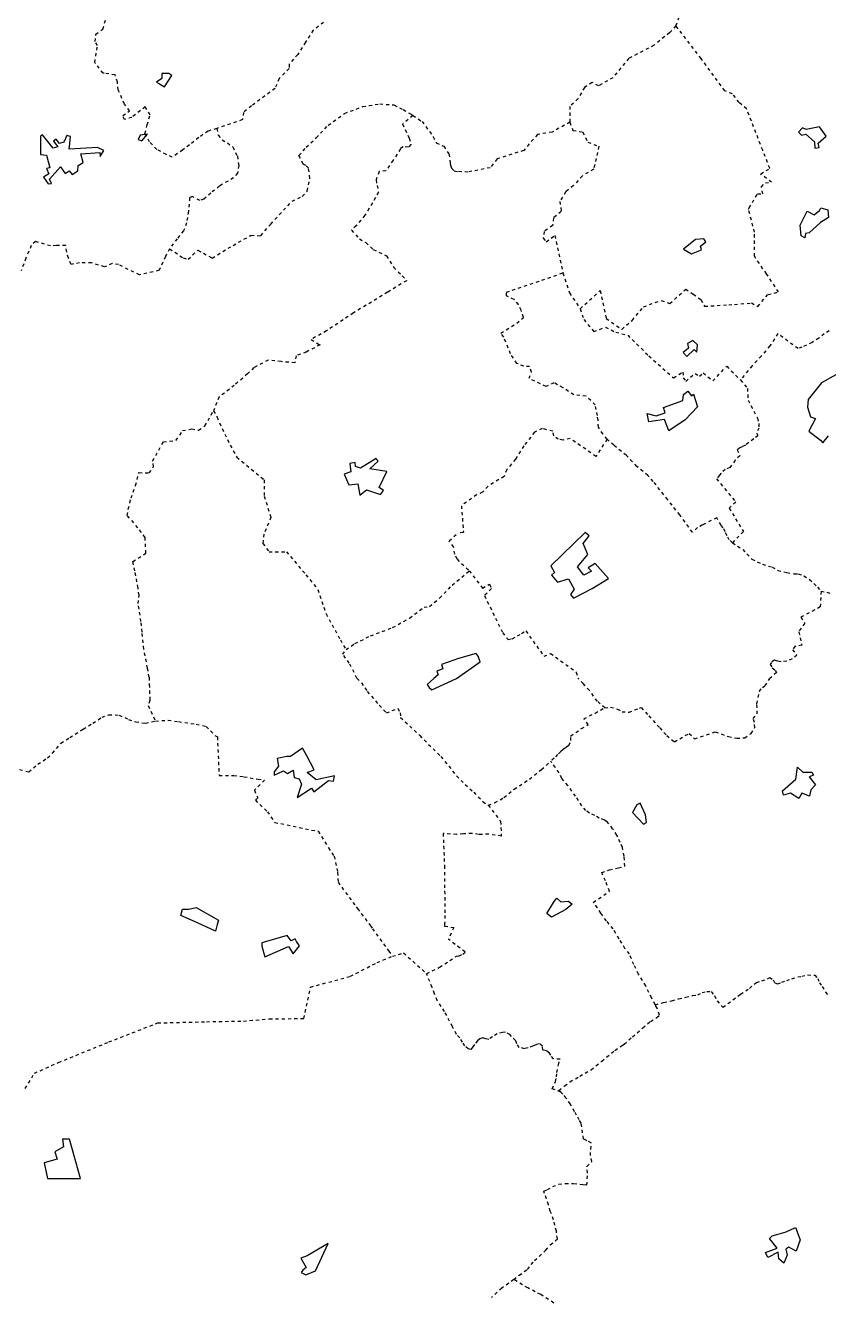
# Model space of a CAD drawing. Header units: millimetres. Extents: x 1888 to 2040, y 1705 to 1894.
# Drawn here: x 1940.41 to 1966.04, y 1824.66 to 1865.19 of the extents above; entities that cross this region are included whole.
import ezdxf

# ---------------------------------------------------------------- set-up
doc = ezdxf.new("R2010")
doc.units = ezdxf.units.MM
doc.linetypes.add('HIDDEN', pattern=[0.375, 0.25, -0.125])

# ---------------------------------------------------------------- blocks, each defined once
blk = doc.blocks.new('mall')
at = {"linetype": 'HIDDEN'}
for p, q in [((-63633, 28379), (-63394, 29005)), ((-81917, 28270), (-81775, 28732)), ((-74874, 28487), (-75203, 28239)), ((-63633, 28379), (-63833, 28158)), ((-62829, 27336), (-63633, 28379)), ((-82164, 27873), (-82140, 28108)), ((-82140, 28108), (-81917, 28270)), ((-75203, 28239), (-75453, 27859)), ((-63833, 28158), (-64330, 27759)), ((-82175, 27209), (-82085, 27748)), ((-82085, 27748), (-82164, 27873)), ((-75453, 27859), (-75699, 27466)), ((-64330, 27759), (-65131, 27342)), ((-82160, 27190), (-82175, 27209)), ((-81902, 26870), (-82160, 27190)), ((-75699, 27466), (-75971, 27153)), ((-65131, 27342), (-65640, 26724)), ((-62075, 26307), (-62829, 27336)), ((-81878, 26866), (-81902, 26870)), ((-81527, 26816), (-81878, 26866)), ((-81447, 26587), (-81527, 26816)), ((-75971, 27016), (-76293, 26696)), ((-75971, 27153), (-75971, 27016)), ((-81425, 26334), (-81447, 26587)), ((-76422, 26382), (-77172, 25823)), ((-76293, 26696), (-76422, 26382)), ((-66551, 26415), (-66756, 26052)), ((-66302, 26572), (-66551, 26415)), ((-66095, 26467), (-66302, 26572)), ((-65640, 26724), (-66095, 26467)), ((-81224, 25883), (-81425, 26334)), ((-66756, 26052), (-67016, 25809)), ((-61828, 26207), (-62075, 26307)), ((-61611, 25933), (-61828, 26207)), ((-81278, 25516), (-81061, 25664)), ((-81061, 25664), (-81224, 25883)), ((-80560, 25796), (-80992, 25460)), ((-80406, 25538), (-80560, 25796)), ((-80501, 25219), (-80406, 25538)), ((-77425, 25616), (-77464, 25386)), ((-77172, 25823), (-77425, 25616)), ((-74726, 25210), (-74204, 25585)), ((-74204, 25585), (-73624, 25803)), ((-73624, 25803), (-73079, 25889)), ((-73079, 25889), (-72628, 25856)), ((-72628, 25856), (-72338, 25707)), ((-72338, 25707), (-72065, 25552)), ((-72065, 25552), (-72018, 25520)), ((-67016, 25809), (-67015, 25305)), ((-61376, 25728), (-61611, 25933)), ((-60862, 24410), (-61376, 25728)), ((-81226, 25387), (-81278, 25516)), ((-80992, 25460), (-81226, 25387)), ((-80573, 24939), (-80501, 25219)), ((-77464, 25386), (-78283, 25103)), ((-75108, 24805), (-74726, 25210)), ((-72018, 25520), (-72352, 25250)), ((-72352, 25250), (-72142, 24792)), ((-72018, 25520), (-71732, 25328)), ((-71732, 25328), (-71373, 24843)), ((-67015, 25305), (-67582, 24988)), ((-67015, 25305), (-66917, 25045)), ((-80423, 24676), (-80573, 24939)), ((-78854, 24813), (-79151, 24585)), ((-78557, 25024), (-78854, 24813)), ((-78283, 25103), (-78557, 25024)), ((-78283, 25103), (-78238, 24892)), ((-78238, 24892), (-78108, 24740)), ((-78108, 24740), (-77939, 24645)), ((-75428, 24506), (-75108, 24805)), ((-72142, 24792), (-72085, 24595)), ((-71373, 24843), (-71278, 24648)), ((-68051, 24916), (-68483, 24406)), ((-67582, 24988), (-68051, 24916)), ((-66917, 25045), (-66607, 24994)), ((-66607, 24994), (-66443, 24669)), ((-80193, 24438), (-80423, 24676)), ((-79888, 24270), (-80193, 24438)), ((-79370, 24418), (-79702, 24190)), ((-79151, 24585), (-79370, 24418)), ((-77939, 24645), (-77767, 24518)), ((-77767, 24518), (-77623, 24220)), ((-75658, 24244), (-75428, 24506)), ((-72424, 24460), (-72655, 24089)), ((-72332, 24520), (-72424, 24460)), ((-72166, 24510), (-72332, 24520)), ((-72085, 24595), (-72166, 24510)), ((-71278, 24648), (-71035, 24539)), ((-71035, 24539), (-70874, 24295)), ((-68483, 24406), (-69340, 24133)), ((-66443, 24669), (-66090, 24536)), ((-66090, 24536), (-66256, 23810)), ((-60638, 23834), (-60862, 24410)), ((-79702, 24190), (-79888, 24270)), ((-77623, 24220), (-77581, 23928)), ((-77581, 23928), (-77620, 23676)), ((-75527, 23972), (-75658, 24244)), ((-75436, 23924), (-75527, 23972)), ((-75353, 23843), (-75436, 23924)), ((-72655, 24089), (-72887, 23753)), ((-70874, 24295), (-70831, 23987)), ((-70831, 23987), (-70820, 23932)), ((-70820, 23932), (-70787, 23838)), ((-69340, 24133), (-69556, 23854)), ((-77749, 23531), (-78194, 23269)), ((-77620, 23676), (-77749, 23531)), ((-75393, 23111), (-75307, 23519)), ((-75307, 23519), (-75353, 23843)), ((-73103, 23734), (-73197, 23463)), ((-72887, 23753), (-73103, 23734)), ((-70787, 23838), (-70704, 23752)), ((-70704, 23752), (-70581, 23732)), ((-70266, 23716), (-70581, 23732)), ((-69556, 23854), (-70266, 23716)), ((-66615, 23592), (-66899, 23282)), ((-66256, 23810), (-66615, 23592)), ((-60927, 23655), (-60645, 23829)), ((-60580, 23388), (-60927, 23655)), ((-60645, 23829), (-60638, 23834)), ((-78194, 23269), (-78467, 23047)), ((-75551, 22939), (-75393, 23111)), ((-73197, 23463), (-73165, 23286)), ((-73165, 23286), (-73123, 23074)), ((-66899, 23282), (-67146, 23090)), ((-60902, 23244), (-60779, 23371)), ((-60861, 23023), (-60902, 23244)), ((-60779, 23371), (-60580, 23388)), ((-79146, 22894), (-79181, 22465)), ((-79065, 22937), (-79146, 22894)), ((-78823, 22807), (-79065, 22937)), ((-78692, 22854), (-78823, 22807)), ((-78467, 23047), (-78692, 22854)), ((-76560, 22056), (-75879, 22787)), ((-75879, 22787), (-75551, 22939)), ((-73314, 22730), (-73552, 22337)), ((-73123, 23074), (-73314, 22730)), ((-67146, 23090), (-67333, 22781)), ((-67333, 22781), (-67293, 22456)), ((-61295, 22571), (-61028, 23017)), ((-61028, 23017), (-60861, 23023)), ((-79181, 22465), (-79246, 22098)), ((-73552, 22337), (-73830, 22003)), ((-67293, 22456), (-67533, 22253)), ((-61316, 22535), (-61295, 22571)), ((-61124, 21798), (-61316, 22535)), ((-79246, 22098), (-79338, 21844)), ((-76875, 21686), (-76560, 22056)), ((-73830, 22003), (-73983, 21860)), ((-67568, 22016), (-67832, 21822)), ((-67533, 22253), (-67568, 22016)), ((-84059, 21499), (-84199, 21373)), ((-83583, 21361), (-84059, 21499)), ((-79547, 21588), (-79788, 21271)), ((-79338, 21844), (-79547, 21588)), ((-77761, 21377), (-77187, 21701)), ((-77187, 21701), (-76875, 21686)), ((-73983, 21860), (-73730, 21589)), ((-73730, 21589), (-73527, 21464)), ((-67832, 21822), (-67872, 21610)), ((-67872, 21610), (-67770, 21491)), ((-67770, 21491), (-67491, 21693)), ((-67491, 21693), (-67240, 20498)), ((-61129, 21031), (-61124, 21798)), ((-84199, 21373), (-84373, 20973)), ((-83395, 21374), (-83583, 21361)), ((-83101, 21373), (-83395, 21374)), ((-83069, 21165), (-83101, 21373)), ((-83008, 20971), (-83069, 21165)), ((-79788, 21271), (-79921, 21021)), ((-79788, 21271), (-79787, 21270)), ((-79787, 21270), (-79349, 20977)), ((-79197, 20934), (-78880, 21225)), ((-78880, 21225), (-78427, 20973)), ((-78427, 20973), (-77761, 21377)), ((-73527, 21464), (-73289, 21246)), ((-73289, 21246), (-72861, 21042)), ((-84373, 20973), (-84519, 20570)), ((-82926, 20768), (-83008, 20971)), ((-82655, 20824), (-82926, 20768)), ((-82278, 20817), (-82655, 20824)), ((-81865, 20691), (-82278, 20817)), ((-81622, 20804), (-81865, 20691)), ((-81415, 20764), (-81622, 20804)), ((-80745, 20436), (-81415, 20764)), ((-79921, 21021), (-80120, 20582)), ((-79349, 20977), (-79197, 20934)), ((-72861, 21042), (-72636, 20676)), ((-72636, 20676), (-72362, 20404)), ((-60743, 20469), (-61129, 21031)), ((-80120, 20582), (-80745, 20436)), ((-72362, 20404), (-72227, 20252)), ((-69041, 19883), (-67240, 20498)), ((-67240, 20498), (-67032, 19864)), ((-60357, 19892), (-60743, 20469)), ((-72835, 19881), (-73919, 19223)), ((-72227, 20252), (-72835, 19881)), ((-69034, 19765), (-69041, 19883)), ((-67032, 19864), (-66683, 19357)), ((-66683, 19357), (-66053, 19934)), ((-66053, 19934), (-65854, 19046)), ((-63822, 19519), (-63319, 19984)), ((-63319, 19984), (-63083, 19821)), ((-60694, 19812), (-60357, 19892)), ((-68797, 19653), (-69034, 19765)), ((-68649, 19493), (-68797, 19653)), ((-68571, 19307), (-68649, 19493)), ((-64669, 19422), (-64101, 19617)), ((-64101, 19617), (-63822, 19519)), ((-63083, 19821), (-62834, 19648)), ((-62834, 19648), (-62716, 19436)), ((-62716, 19436), (-61945, 19484)), ((-61945, 19484), (-61762, 19495)), ((-61762, 19495), (-61224, 19541)), ((-61224, 19541), (-61021, 19431)), ((-61021, 19431), (-60694, 19812)), ((-73919, 19223), (-74778, 18653)), ((-68707, 18895), (-68504, 19068)), ((-68494, 19077), (-68571, 19307)), ((-68504, 19068), (-68494, 19077)), ((-66683, 19357), (-66567, 19015)), ((-65033, 18985), (-64669, 19422)), ((-74778, 18653), (-75269, 18379)), ((-69217, 18580), (-68707, 18895)), ((-66567, 19015), (-66255, 18626)), ((-66255, 18626), (-65878, 18773)), ((-65878, 18773), (-65554, 18607)), ((-65854, 19046), (-65361, 18699)), ((-65361, 18699), (-65033, 18985)), ((-58746, 18654), (-58897, 18561)), ((-75269, 18379), (-74986, 18205)), ((-69125, 18450), (-69217, 18580)), ((-68906, 17920), (-69125, 18450)), ((-65554, 18607), (-65171, 18514)), ((-65171, 18514), (-64495, 17853)), ((-60377, 18565), (-60633, 18171)), ((-59737, 18084), (-60377, 18565)), ((-59288, 18276), (-59470, 18194)), ((-59071, 18420), (-59288, 18276)), ((-58897, 18561), (-59071, 18420)), ((-75749, 17859), (-75786, 17635)), ((-75424, 17977), (-75749, 17859)), ((-74986, 18205), (-75424, 17977)), ((-68711, 17614), (-68906, 17920)), ((-64495, 17853), (-63704, 17150)), ((-60910, 17850), (-61194, 17539)), ((-60633, 18171), (-60910, 17850)), ((-59612, 18137), (-59737, 18084)), ((-59470, 18194), (-59612, 18137)), ((-77093, 17483), (-77301, 17279)), ((-76641, 17716), (-77093, 17483)), ((-76230, 17670), (-76641, 17716)), ((-75786, 17635), (-76230, 17670)), ((-68482, 17523), (-68711, 17614)), ((-68301, 17516), (-68482, 17523)), ((-68242, 17339), (-68301, 17516)), ((-62455, 17054), (-62011, 17524)), ((-62011, 17524), (-61575, 17085)), ((-61194, 17539), (-61575, 17085)), ((-77301, 17279), (-77723, 16914)), ((-68314, 17138), (-68242, 17339)), ((-67775, 16875), (-68314, 17138)), ((-63704, 17150), (-63411, 17337)), ((-63411, 17337), (-63398, 17158)), ((-63398, 17158), (-63317, 17042)), ((-63317, 17042), (-63021, 17296)), ((-63021, 17296), (-62875, 17204)), ((-62875, 17204), (-62762, 17312)), ((-62762, 17312), (-62455, 17054)), ((-61575, 17085), (-61352, 16819)), ((-78031, 16667), (-78207, 16549)), ((-77723, 16914), (-78031, 16667)), ((-67525, 16994), (-67775, 16875)), ((-67234, 16839), (-67525, 16994)), ((-66890, 16611), (-67234, 16839)), ((-61352, 16819), (-61331, 16445)), ((-78207, 16549), (-78385, 16103)), ((-66497, 16566), (-66890, 16611)), ((-66203, 16291), (-66497, 16566)), ((-66135, 15948), (-66203, 16291)), ((-61331, 16445), (-61033, 15871)), ((-78658, 15619), (-78385, 16103)), ((-78385, 16103), (-78273, 15901)), ((-78273, 15901), (-78025, 15362)), ((-66117, 15802), (-66135, 15948)), ((-61033, 15871), (-60982, 15696)), ((-79572, 15162), (-79372, 15470)), ((-79372, 15470), (-79078, 15523)), ((-79078, 15523), (-78859, 15480)), ((-78859, 15480), (-78658, 15619)), ((-68142, 15422), (-68485, 14983)), ((-67894, 15537), (-68142, 15422)), ((-67562, 15450), (-67894, 15537)), ((-67528, 15301), (-67562, 15450)), ((-66105, 15579), (-66117, 15802)), ((-65967, 15363), (-66105, 15579)), ((-60985, 15551), (-61057, 15402)), ((-60982, 15696), (-60985, 15551)), ((-80328, 14501), (-79984, 15111)), ((-79984, 15111), (-79572, 15162)), ((-78025, 15362), (-77848, 15006)), ((-77848, 15006), (-77641, 14620)), ((-67384, 15198), (-67528, 15301)), ((-67234, 15167), (-67384, 15198)), ((-67008, 15218), (-67234, 15167)), ((-66182, 14647), (-67008, 15218)), ((-65829, 15193), (-66182, 14647)), ((-65829, 15193), (-65967, 15363)), ((-65612, 15005), (-65829, 15193)), ((-65217, 14683), (-65612, 15005)), ((-61416, 15011), (-61522, 14954)), ((-61150, 15208), (-61416, 15011)), ((-61016, 15307), (-61150, 15208)), ((-61057, 15402), (-61016, 15307)), ((-77641, 14620), (-76769, 13899)), ((-68485, 14983), (-68755, 14561)), ((-64878, 14332), (-65217, 14683)), ((-61595, 14671), (-61738, 14527)), ((-61617, 14905), (-61677, 14861)), ((-61677, 14861), (-61595, 14671)), ((-61522, 14954), (-61617, 14905)), ((-80435, 14121), (-80294, 14327)), ((-80294, 14327), (-80328, 14501)), ((-69031, 14228), (-69107, 14011)), ((-68755, 14561), (-69031, 14228)), ((-64527, 14039), (-64878, 14332)), ((-62060, 14235), (-62183, 14115)), ((-61917, 14292), (-62060, 14235)), ((-61738, 14527), (-61917, 14292)), ((-80870, 13717), (-80763, 14132)), ((-80763, 14132), (-80435, 14121)), ((-76769, 13899), (-76767, 13384)), ((-69107, 14011), (-69626, 13702)), ((-64354, 13848), (-64527, 14039)), ((-63895, 13268), (-64354, 13848)), ((-62245, 14046), (-62333, 13936)), ((-62333, 13936), (-61724, 13194)), ((-62183, 14115), (-62245, 14046)), ((-81014, 13323), (-80870, 13717)), ((-76767, 13384), (-76554, 12704)), ((-69991, 13428), (-70476, 13073)), ((-69801, 13510), (-69991, 13428)), ((-69626, 13702), (-69801, 13510)), ((-81104, 12968), (-81014, 13323)), ((-70476, 13073), (-70412, 12225)), ((-63508, 12781), (-63895, 13268)), ((-61724, 13194), (-61933, 13001)), ((-61933, 13001), (-61481, 12253)), ((-81134, 12763), (-81104, 12968)), ((-80799, 12375), (-81134, 12763)), ((-76554, 12704), (-76777, 12172)), ((-63106, 12231), (-63508, 12781)), ((-62326, 12686), (-62782, 12469)), ((-62190, 12455), (-62326, 12686)), ((-80566, 12064), (-80799, 12375)), ((-76777, 12172), (-76808, 11876)), ((-70861, 11956), (-70614, 12192)), ((-70412, 12225), (-70614, 12192)), ((-62939, 12377), (-63106, 12231)), ((-62782, 12469), (-62939, 12377)), ((-62125, 12371), (-62190, 12455)), ((-62064, 12246), (-62125, 12371)), ((-62002, 12119), (-62064, 12246)), ((-61481, 12253), (-61829, 11898)), ((-80539, 11564), (-80566, 12064)), ((-76808, 11876), (-76613, 11607)), ((-70726, 11762), (-70861, 11956)), ((-70684, 11534), (-70726, 11762)), ((-61929, 11992), (-62002, 12119)), ((-61829, 11898), (-61929, 11992)), ((-61829, 11898), (-61501, 11681)), ((-80954, 11298), (-80539, 11564)), ((-76613, 11607), (-76058, 11611)), ((-76058, 11611), (-75435, 10876)), ((-70616, 11371), (-70684, 11534)), ((-70616, 11371), (-70224, 11002)), ((-61501, 11681), (-61369, 11541)), ((-61369, 11541), (-61207, 11375)), ((-61207, 11375), (-61037, 11288)), ((-80890, 11001), (-80954, 11298)), ((-80793, 10450), (-80890, 11001)), ((-70769, 10540), (-70224, 11002)), ((-70224, 11002), (-69803, 10450)), ((-61037, 11288), (-60867, 11209)), ((-60867, 11209), (-60558, 11120)), ((-60558, 11120), (-60380, 11015)), ((-60380, 11015), (-60094, 10942)), ((-75435, 10876), (-75053, 10405)), ((-71170, 10131), (-70769, 10540)), ((-69803, 10450), (-69580, 10572)), ((-69580, 10572), (-69516, 10432)), ((-60094, 10942), (-59854, 10908)), ((-59854, 10908), (-59730, 10904)), ((-59730, 10904), (-59554, 10837)), ((-59554, 10837), (-59372, 10725)), ((-59372, 10725), (-59227, 10597)), ((-59227, 10597), (-59117, 10480)), ((-80759, 10219), (-80793, 10450)), ((-80785, 9955), (-80759, 10219)), ((-75053, 10405), (-74791, 9628)), ((-69516, 10432), (-69738, 10210)), ((-69738, 10210), (-69159, 9023)), ((-59117, 10480), (-58998, 10350)), ((-58998, 10350), (-59027, 9848)), ((-58998, 10350), (-58820, 10318)), ((-58820, 10318), (-58654, 10266)), ((-80700, 9386), (-80785, 9955)), ((-72127, 9492), (-71669, 9841)), ((-71669, 9841), (-71497, 9868)), ((-71497, 9868), (-71170, 10131)), ((-59027, 9848), (-59649, 9521)), ((-80663, 9047), (-80700, 9386)), ((-74791, 9628), (-74602, 9281)), ((-72669, 9191), (-72127, 9492)), ((-59523, 9331), (-59713, 9059)), ((-59649, 9521), (-59523, 9331)), ((-80604, 8504), (-80663, 9047)), ((-74602, 9281), (-74336, 8796)), ((-73874, 8684), (-73374, 8928)), ((-73374, 8928), (-72669, 9191)), ((-69159, 9023), (-68987, 8812)), ((-68851, 8836), (-68688, 8924)), ((-68688, 8924), (-68554, 9003)), ((-68554, 9003), (-68420, 9083)), ((-68420, 9083), (-67839, 8274)), ((-59713, 9059), (-59613, 8629)), ((-74336, 8796), (-74156, 8489)), ((-74156, 8489), (-73874, 8684)), ((-68987, 8812), (-68851, 8836)), ((-59833, 8590), (-59914, 8486)), ((-59613, 8629), (-59833, 8590)), ((-80491, 7898), (-80604, 8504)), ((-74261, 8340), (-74156, 8489)), ((-74052, 8058), (-74261, 8340)), ((-67839, 8274), (-67634, 8366)), ((-67634, 8366), (-66812, 7774)), ((-60487, 8156), (-60587, 8082)), ((-60391, 8122), (-60487, 8156)), ((-60279, 8103), (-60391, 8122)), ((-60096, 8124), (-60279, 8103)), ((-59920, 8189), (-60096, 8124)), ((-59775, 8309), (-59920, 8189)), ((-59914, 8486), (-59775, 8309)), ((-80438, 7608), (-80491, 7898)), ((-73808, 7577), (-74052, 8058)), ((-66812, 7774), (-66753, 7564)), ((-60425, 7758), (-60639, 7567)), ((-60587, 8082), (-60630, 8017)), ((-60630, 8017), (-60558, 7911)), ((-60558, 7911), (-60466, 7834)), ((-60466, 7834), (-60425, 7758)), ((-80438, 7608), (-80432, 7379)), ((-80432, 7379), (-80416, 6865)), ((-73808, 7577), (-73665, 7431)), ((-73665, 7431), (-73479, 7153)), ((-66587, 7403), (-66753, 7564)), ((-66392, 7185), (-66587, 7403)), ((-60873, 7279), (-60784, 7339)), ((-60784, 7339), (-60639, 7567)), ((-73479, 7153), (-73098, 6713)), ((-66141, 6842), (-66392, 7185)), ((-61049, 6760), (-61010, 6959)), ((-61010, 6959), (-60970, 7159)), ((-60970, 7159), (-60873, 7279)), ((-80416, 6865), (-80466, 6703)), ((-80466, 6703), (-80237, 6210)), ((-73098, 6713), (-72866, 6470)), ((-72866, 6470), (-72505, 6616)), ((-72505, 6616), (-72429, 6471)), ((-66213, 6466), (-65905, 6630)), ((-65905, 6630), (-66141, 6842)), ((-65905, 6630), (-65720, 6655)), ((-65720, 6655), (-65499, 6589)), ((-65499, 6589), (-65350, 6509)), ((-65350, 6509), (-65127, 6492)), ((-65127, 6492), (-64790, 6624)), ((-64790, 6624), (-64742, 6637)), ((-64742, 6637), (-64494, 6375)), ((-61037, 6634), (-61049, 6760)), ((-61037, 6436), (-61037, 6634)), ((-82547, 5952), (-82236, 6144)), ((-82236, 6144), (-81941, 6336)), ((-81941, 6336), (-81724, 6411)), ((-81724, 6411), (-81399, 6401)), ((-81399, 6401), (-81095, 6263)), ((-81095, 6263), (-80865, 6184)), ((-80865, 6184), (-80561, 6139)), ((-80561, 6139), (-80237, 6210)), ((-80237, 6210), (-79830, 6240)), ((-79830, 6240), (-79501, 6193)), ((-79501, 6193), (-78936, 6109)), ((-78936, 6109), (-78617, 6039)), ((-72429, 6471), (-72416, 6328)), ((-72416, 6328), (-71807, 5749)), ((-66648, 5970), (-66428, 6098)), ((-66569, 6282), (-66213, 6466)), ((-66428, 6098), (-66569, 6282)), ((-64494, 6375), (-64148, 5991)), ((-61170, 6291), (-61037, 6436)), ((-61128, 6168), (-61170, 6291)), ((-61112, 6000), (-61128, 6168)), ((-83257, 5504), (-82970, 5682)), ((-82970, 5682), (-82547, 5952)), ((-78617, 6039), (-78344, 5754)), ((-78344, 5754), (-78262, 5704)), ((-78262, 5704), (-78206, 4477)), ((-71807, 5749), (-71134, 5080)), ((-66991, 5733), (-66648, 5970)), ((-66987, 5589), (-66991, 5733)), ((-64148, 5991), (-63925, 5748)), ((-63925, 5748), (-63680, 5549)), ((-63680, 5549), (-63212, 5816)), ((-63212, 5816), (-63034, 5647)), ((-63034, 5647), (-62379, 5865)), ((-62379, 5865), (-61956, 5715)), ((-61956, 5715), (-61693, 5666)), ((-61437, 5672), (-61236, 5817)), ((-61236, 5817), (-61112, 6000)), ((-83526, 5182), (-83257, 5504)), ((-67231, 5305), (-67307, 5235)), ((-67152, 5361), (-67231, 5305)), ((-67055, 5424), (-67152, 5361)), ((-67055, 5424), (-67044, 5431)), ((-67044, 5431), (-66987, 5589)), ((-61693, 5666), (-61437, 5672)), ((-83989, 4836), (-83681, 5038)), ((-83681, 5038), (-83526, 5182)), ((-71134, 5080), (-70628, 4460)), ((-67924, 4666), (-67622, 4931)), ((-67516, 5030), (-67622, 4931)), ((-67611, 4908), (-67622, 4931)), ((-67471, 4732), (-67611, 4908)), ((-67410, 5146), (-67516, 5030)), ((-67307, 5235), (-67410, 5146)), ((-84959, 4759), (-84279, 4593)), ((-84279, 4593), (-83989, 4836)), ((-78206, 4477), (-77740, 4476)), ((-77740, 4476), (-77413, 4433)), ((-70628, 4460), (-70357, 4186)), ((-68303, 4359), (-67924, 4666)), ((-67362, 4559), (-67471, 4732)), ((-67270, 4382), (-67362, 4559)), ((-77413, 4433), (-76963, 4357)), ((-76754, 4328), (-77082, 4004)), ((-76963, 4357), (-76754, 4328)), ((-70357, 4186), (-70082, 3939)), ((-68794, 4035), (-68303, 4359)), ((-67085, 4154), (-67270, 4382)), ((-66831, 3814), (-67085, 4154)), ((-77082, 4004), (-76974, 3758)), ((-76974, 3758), (-77048, 3687)), ((-77048, 3687), (-76665, 3320)), ((-70082, 3939), (-69784, 3639)), ((-69416, 3607), (-69117, 3768)), ((-69117, 3768), (-68794, 4035)), ((-66636, 3504), (-66831, 3814)), ((-76665, 3320), (-76430, 2979)), ((-69784, 3639), (-69628, 3525)), ((-69628, 3525), (-69618, 3529)), ((-69618, 3529), (-69416, 3607)), ((-69618, 3529), (-69225, 3011)), ((-66502, 3363), (-66636, 3504)), ((-66391, 3278), (-66502, 3363)), ((-66221, 3202), (-66391, 3278)), ((-76430, 2979), (-75050, 2694)), ((-69225, 3011), (-69202, 2541)), ((-66080, 3116), (-66221, 3202)), ((-65907, 3054), (-66080, 3116)), ((-65826, 2997), (-65907, 3054)), ((-65651, 2778), (-65826, 2997)), ((-75050, 2694), (-74717, 2171)), ((-70629, 2591), (-71056, 2627)), ((-71056, 2627), (-71019, 1593)), ((-70411, 2614), (-70629, 2591)), ((-70137, 2630), (-70411, 2614)), ((-69928, 2591), (-70137, 2630)), ((-69605, 2603), (-69928, 2591)), ((-69202, 2541), (-69605, 2603)), ((-65513, 2575), (-65651, 2778)), ((-65410, 2337), (-65513, 2575)), ((-74717, 2171), (-74540, 1899)), ((-65341, 2181), (-65410, 2337)), ((-65287, 1904), (-65341, 2181)), ((-74540, 1899), (-74426, 1389)), ((-65261, 1578), (-65287, 1904)), ((-74426, 1389), (-74411, 1070)), ((-71019, 1593), (-71002, 10)), ((-65998, 1377), (-65753, 1469)), ((-65882, 1113), (-65998, 1377)), ((-65753, 1469), (-65465, 1526)), ((-65465, 1526), (-65261, 1578)), ((-74411, 1070), (-73831, 282)), ((-65747, 782), (-65882, 1113)), ((-66267, 429), (-65747, 782)), ((-66141, 264), (-66267, 429)), ((-73831, 282), (-73792, 230)), ((-73792, 230), (-73380, -316)), ((-71002, 10), (-71010, -247)), ((-66026, 83), (-66141, 264)), ((-65850, -162), (-66026, 83)), ((-73380, -316), (-73313, -410)), ((-71010, -247), (-71012, -327)), ((-71012, -327), (-70716, -372)), ((-70716, -372), (-70890, -748)), ((-65636, -415), (-65850, -162)), ((-73313, -410), (-72796, -1123)), ((-70356, -1152), (-70890, -748)), ((-65443, -729), (-65636, -415)), ((-65258, -1040), (-65443, -729)), ((-72796, -1123), (-72675, -1290)), ((-72675, -1290), (-72325, -1182)), ((-72325, -1182), (-71585, -1847)), ((-70429, -1224), (-70356, -1152)), ((-65118, -1213), (-65258, -1040)), ((-64973, -1556), (-65118, -1213)), ((-74019, -1929), (-73166, -1489)), ((-73166, -1489), (-72675, -1290)), ((-71175, -1640), (-70630, -1285)), ((-70630, -1285), (-70549, -1281)), ((-70549, -1281), (-70429, -1224)), ((-64821, -1860), (-64973, -1556)), ((-75289, -2272), (-74019, -1929)), ((-71585, -1847), (-71175, -1640)), ((-71412, -2284), (-71585, -1847)), ((-64596, -2236), (-64821, -1860)), ((-60889, -2076), (-60714, -2009)), ((-60714, -2009), (-60638, -1963)), ((-60638, -1963), (-60533, -2041)), ((-60098, -2063), (-59935, -2010)), ((-59935, -2010), (-59744, -1943)), ((-59744, -1943), (-59615, -1929)), ((-59615, -1929), (-59432, -1881)), ((-59432, -1881), (-59203, -1896)), ((-59203, -1896), (-59108, -1995)), ((-59108, -1995), (-59054, -2134)), ((-75499, -3274), (-75289, -2272)), ((-71332, -2487), (-71412, -2284)), ((-64404, -2624), (-64596, -2236)), ((-62792, -2448), (-62648, -2416)), ((-62648, -2416), (-62510, -2417)), ((-62510, -2417), (-62405, -2545)), ((-61574, -2502), (-61283, -2313)), ((-61283, -2313), (-61066, -2124)), ((-61066, -2124), (-60889, -2076)), ((-60533, -2041), (-60481, -2140)), ((-60481, -2140), (-60390, -2167)), ((-60390, -2167), (-60255, -2117)), ((-60255, -2117), (-60098, -2063)), ((-59054, -2134), (-58968, -2250)), ((-58968, -2250), (-58857, -2430)), ((-58857, -2430), (-58750, -2567)), ((-71246, -2703), (-71332, -2487)), ((-71012, -3053), (-71246, -2703)), ((-64292, -2835), (-64404, -2624)), ((-64292, -2835), (-64025, -2761)), ((-64232, -2948), (-64292, -2835)), ((-64025, -2761), (-63762, -2709)), ((-63762, -2709), (-63545, -2648)), ((-63545, -2648), (-63314, -2590)), ((-63314, -2590), (-63097, -2540)), ((-63097, -2540), (-62933, -2521)), ((-62933, -2521), (-62792, -2448)), ((-62405, -2545), (-62312, -2706)), ((-62312, -2706), (-62134, -2917)), ((-62134, -2917), (-61574, -2502)), ((-70760, -3536), (-71012, -3053)), ((-64446, -3372), (-64243, -3242)), ((-64243, -3242), (-64161, -3168)), ((-64161, -3168), (-64232, -2948)), ((-81722, -4022), (-80168, -3416)), ((-80168, -3416), (-78610, -3377)), ((-78610, -3377), (-78411, -3372)), ((-78411, -3372), (-77431, -3357)), ((-77431, -3357), (-76612, -3286)), ((-76612, -3286), (-76606, -3286)), ((-76606, -3286), (-75499, -3274)), ((-70631, -3780), (-70760, -3536)), ((-65021, -3857), (-64690, -3576)), ((-64690, -3576), (-64446, -3372)), ((-83329, -4675), (-81722, -4022)), ((-70528, -3894), (-70631, -3780)), ((-70441, -4027), (-70528, -3894)), ((-70368, -4143), (-70441, -4027)), ((-69966, -3989), (-70061, -4103)), ((-69884, -3920), (-69966, -3989)), ((-69791, -3893), (-69884, -3920)), ((-69707, -3925), (-69791, -3893)), ((-69600, -3942), (-69707, -3925)), ((-69488, -3855), (-69600, -3942)), ((-69338, -3761), (-69488, -3855)), ((-69161, -3717), (-69338, -3761)), ((-69065, -3715), (-69161, -3717)), ((-68926, -3783), (-69065, -3715)), ((-68874, -3844), (-68926, -3783)), ((-68750, -3973), (-68874, -3844)), ((-68702, -4080), (-68750, -3973)), ((-65282, -4093), (-65021, -3857)), ((-70257, -4238), (-70368, -4143)), ((-70171, -4259), (-70257, -4238)), ((-70114, -4177), (-70171, -4259)), ((-70061, -4103), (-70114, -4177)), ((-68632, -4194), (-68702, -4080)), ((-68460, -4237), (-68632, -4194)), ((-68351, -4214), (-68460, -4237)), ((-68199, -4153), (-68351, -4214)), ((-68091, -4109), (-68199, -4153)), ((-67988, -4077), (-68091, -4109)), ((-67888, -4156), (-67988, -4077)), ((-67882, -4280), (-67888, -4156)), ((-67760, -4308), (-67882, -4280)), ((-67669, -4377), (-67760, -4308)), ((-67625, -4447), (-67669, -4377)), ((-67541, -4561), (-67625, -4447)), ((-65997, -4631), (-65578, -4290)), ((-65578, -4290), (-65335, -4128)), ((-65335, -4128), (-65282, -4093)), ((-84100, -5020), (-83329, -4675)), ((-67329, -4570), (-67541, -4561)), ((-67429, -4995), (-67382, -4751)), ((-67382, -4751), (-67329, -4570)), ((-66339, -4907), (-65997, -4631)), ((-84390, -5508), (-84100, -5020)), ((-67469, -5280), (-67440, -5139)), ((-67440, -5139), (-67429, -4995)), ((-67013, -5295), (-66701, -5113)), ((-66701, -5113), (-66339, -4907)), ((-67577, -5516), (-67469, -5280)), ((-67481, -5551), (-67577, -5516)), ((-67307, -5623), (-67481, -5551)), ((-67367, -5569), (-67186, -5424)), ((-67307, -5623), (-67367, -5569)), ((-67241, -5682), (-67307, -5623)), ((-67186, -5424), (-67013, -5295)), ((-67132, -5809), (-67241, -5682)), ((-67002, -5999), (-67132, -5809)), ((-66863, -6246), (-67002, -5999)), ((-66800, -6358), (-66863, -6246)), ((-66715, -6508), (-66800, -6358)), ((-66656, -6609), (-66715, -6508)), ((-66577, -7119), (-66656, -6609)), ((-66485, -7168), (-66577, -7119)), ((-66478, -7172), (-66485, -7168)), ((-66334, -7242), (-66478, -7172)), ((-66358, -7646), (-66334, -7242)), ((-66310, -7834), (-66358, -7646)), ((-66470, -7994), (-66310, -7834)), ((-66449, -8204), (-66470, -7994)), ((-66475, -8588), (-66449, -8204)), ((-67844, -8784), (-67732, -8727)), ((-67823, -8853), (-67844, -8784)), ((-67764, -9020), (-67823, -8853)), ((-67732, -8727), (-67563, -8636)), ((-67563, -8636), (-67370, -8559)), ((-67370, -8559), (-67161, -8538)), ((-67161, -8538), (-66896, -8532)), ((-66896, -8532), (-66606, -8564)), ((-66606, -8564), (-66475, -8588)), ((-67695, -9216), (-67764, -9020)), ((-67639, -9414), (-67695, -9216)), ((-67537, -9692), (-67639, -9414)), ((-67445, -10055), (-67537, -9692)), ((-67414, -10304), (-67445, -10055)), ((-67782, -10659), (-67639, -10487)), ((-67639, -10487), (-67414, -10304)), ((-68146, -10991), (-67831, -10716)), ((-67831, -10716), (-67782, -10659)), ((-68633, -11458), (-68369, -11275)), ((-68369, -11275), (-68146, -10991)), ((-68805, -11599), (-69185, -11873)), ((-68805, -11599), (-68633, -11458)), ((-68356, -11866), (-68805, -11599)), ((-69185, -11873), (-69520, -12165)), ((-67944, -12077), (-68356, -11866)), ((-67532, -12346), (-67944, -12077))]:
    blk.add_line(p, q, dxfattribs=at)
at = {"linetype": 'Continuous'}
for p, q in [((-79811, 26854), (-80037, 26860)), ((-80037, 26860), (-80037, 26702)), ((-79943, 26431), (-79714, 26790)), ((-79714, 26790), (-79811, 26854)), ((-80037, 26702), (-80204, 26582)), ((-80204, 26582), (-80111, 26532)), ((-80111, 26532), (-79943, 26431)), ((-59046, 25162), (-59473, 25071)), ((-58834, 24855), (-59046, 25162)), ((-83901, 24857), (-83904, 24727)), ((-83904, 24727), (-83901, 24276)), ((-83841, 24903), (-83901, 24857)), ((-83502, 24480), (-83841, 24903)), ((-83406, 24762), (-83485, 24696)), ((-83297, 24628), (-83406, 24762)), ((-83067, 24877), (-83161, 24663)), ((-82945, 24854), (-83067, 24877)), ((-82971, 24628), (-82945, 24854)), ((-80724, 24893), (-80788, 24752)), ((-80788, 24752), (-80667, 24709)), ((-80487, 24919), (-80724, 24893)), ((-80667, 24709), (-80487, 24919)), ((-59598, 25127), (-59725, 24990)), ((-59725, 24990), (-59627, 24895)), ((-59627, 24895), (-59489, 24918)), ((-59473, 25071), (-59598, 25127)), ((-59489, 24918), (-59211, 24674)), ((-59094, 24635), (-58834, 24855)), ((-83355, 24516), (-83502, 24480)), ((-83485, 24696), (-83355, 24516)), ((-83161, 24663), (-83297, 24628)), ((-82992, 24448), (-82971, 24628)), ((-82087, 24499), (-82992, 24448)), ((-82614, 24292), (-82013, 24337)), ((-81883, 24406), (-82087, 24499)), ((-82013, 24337), (-81997, 24215)), ((-81997, 24215), (-81883, 24406)), ((-59211, 24674), (-59203, 24476)), ((-59203, 24476), (-59062, 24498)), ((-59062, 24498), (-59094, 24635)), ((-83901, 24276), (-83718, 24255)), ((-83718, 24255), (-83610, 23851)), ((-82709, 23752), (-82702, 23920)), ((-82702, 23920), (-82541, 24019)), ((-82541, 24019), (-82614, 24292)), ((-83635, 23654), (-83804, 23553)), ((-83804, 23553), (-83663, 23336)), ((-83610, 23851), (-83710, 23824)), ((-83710, 23824), (-83635, 23654)), ((-83616, 23486), (-83261, 23887)), ((-83261, 23887), (-83122, 23665)), ((-83122, 23665), (-82992, 23757)), ((-82992, 23757), (-82890, 23638)), ((-82890, 23638), (-82709, 23752)), ((-83663, 23336), (-83549, 23354)), ((-83549, 23354), (-83616, 23486)), ((-59664, 22026), (-59442, 22469)), ((-59442, 22469), (-59220, 22349)), ((-59220, 22349), (-59053, 22491)), ((-59053, 22491), (-59008, 22571)), ((-59008, 22571), (-58787, 22513)), ((-58787, 22513), (-58763, 22265)), ((-59632, 21685), (-59664, 22026)), ((-59020, 22112), (-59378, 21781)), ((-58763, 22265), (-59020, 22112)), ((-63012, 21561), (-63389, 21259)), ((-62744, 21589), (-63012, 21561)), ((-62848, 21355), (-62681, 21494)), ((-62681, 21494), (-62744, 21589)), ((-59515, 21620), (-59632, 21685)), ((-59503, 21761), (-59515, 21620)), ((-59378, 21781), (-59503, 21761)), ((-63389, 21259), (-63130, 21103)), ((-63130, 21103), (-62817, 21231)), ((-62817, 21231), (-62848, 21355)), ((-63093, 18341), (-63265, 18244)), ((-63265, 18244), (-63233, 18100)), ((-62939, 18202), (-63093, 18341)), ((-63233, 18100), (-63402, 17964)), ((-63402, 17964), (-63279, 17836)), ((-63279, 17836), (-63048, 18060)), ((-63048, 18060), (-62961, 17977)), ((-62961, 17977), (-62939, 18202)), ((-58532, 17253), (-58991, 16995)), ((-63413, 16431), (-63388, 16620)), ((-63388, 16620), (-63249, 16725)), ((-63249, 16725), (-63135, 16575)), ((-63135, 16575), (-63071, 16628)), ((-63071, 16628), (-62947, 16229)), ((-58991, 16995), (-59417, 16462)), ((-64025, 16207), (-63413, 16431)), ((-62947, 16229), (-63332, 15811)), ((-59417, 16462), (-59436, 16221)), ((-59436, 16221), (-59337, 15910)), ((-64497, 15750), (-64548, 16014)), ((-64548, 16014), (-64267, 15943)), ((-64000, 15822), (-64497, 15750)), ((-64267, 15943), (-63979, 16038)), ((-63979, 16038), (-64025, 16207)), ((-63861, 15463), (-64000, 15822)), ((-63332, 15811), (-63861, 15463)), ((-59179, 15858), (-59395, 15457)), ((-59337, 15910), (-59179, 15858)), ((-59395, 15457), (-59023, 15164)), ((-59023, 15164), (-58941, 15079)), ((-58941, 15079), (-58759, 15308)), ((-73864, 14452), (-74038, 14425)), ((-74038, 14425), (-74004, 14154)), ((-73852, 14326), (-73864, 14452)), ((-73696, 14273), (-73852, 14326)), ((-73193, 14582), (-73696, 14273)), ((-73397, 14257), (-73127, 14497)), ((-72856, 14166), (-73397, 14257)), ((-73127, 14497), (-73193, 14582)), ((-74004, 14154), (-74218, 14086)), ((-74218, 14086), (-74072, 13737)), ((-73100, 13656), (-72856, 14166)), ((-74072, 13737), (-73778, 13774)), ((-73778, 13774), (-73717, 13412)), ((-73717, 13412), (-73501, 13582)), ((-73501, 13582), (-73059, 13437)), ((-72960, 13564), (-73100, 13656)), ((-73059, 13437), (-72960, 13564)), ((-66524, 12224), (-67622, 11163)), ((-66395, 12111), (-66524, 12224)), ((-66593, 11869), (-66395, 12111)), ((-66443, 11525), (-66593, 11869)), ((-66771, 11123), (-66443, 11525)), ((-67622, 11163), (-67504, 10951)), ((-67504, 10951), (-67603, 10862)), ((-66567, 10864), (-66771, 11123)), ((-66323, 10991), (-66567, 10864)), ((-66213, 11234), (-66429, 11091)), ((-66429, 11091), (-66323, 10991)), ((-65788, 10753), (-66213, 11234)), ((-67603, 10862), (-67413, 10639)), ((-67413, 10639), (-67054, 10748)), ((-67054, 10748), (-66874, 10413)), ((-66309, 10436), (-65788, 10753)), ((-66874, 10413), (-66992, 10241)), ((-66992, 10241), (-66896, 10128)), ((-66896, 10128), (-66309, 10436)), ((-70573, 8209), (-71112, 8010)), ((-70002, 8362), (-70573, 8209)), ((-69946, 8274), (-70002, 8362)), ((-69874, 8094), (-69946, 8274)), ((-71063, 7874), (-71263, 7797)), ((-71263, 7797), (-71220, 7687)), ((-71112, 8010), (-71063, 7874)), ((-70627, 7562), (-69874, 8094)), ((-71360, 7565), (-71569, 7374)), ((-71569, 7374), (-71501, 7279)), ((-71424, 7207), (-70627, 7562)), ((-71220, 7687), (-71360, 7565)), ((-71501, 7279), (-71424, 7207)), ((-75544, 5349), (-75925, 5078)), ((-75419, 5123), (-75544, 5349)), ((-76042, 5075), (-76350, 5020)), ((-76350, 5020), (-76314, 4774)), ((-75925, 5078), (-76042, 5075)), ((-75171, 4658), (-75419, 5123)), ((-76314, 4774), (-76446, 4592)), ((-76446, 4592), (-76445, 4485)), ((-76445, 4485), (-76154, 4628)), ((-76154, 4628), (-76024, 4536)), ((-76024, 4536), (-75838, 4644)), ((-75838, 4644), (-75808, 4415)), ((-75398, 4572), (-75171, 4658)), ((-75108, 4336), (-75398, 4572)), ((-74521, 4467), (-75108, 4336)), ((-74554, 4294), (-74521, 4467)), ((-59805, 4352), (-59758, 4735)), ((-59758, 4735), (-59588, 4577)), ((-59588, 4577), (-59299, 4578)), ((-59241, 4485), (-59386, 4431)), ((-59299, 4578), (-59241, 4485)), ((-75808, 4415), (-75648, 4369)), ((-75580, 4197), (-75718, 3777)), ((-75718, 3777), (-75258, 4075)), ((-75648, 4369), (-75580, 4197)), ((-75258, 4075), (-75189, 3954)), ((-75189, 3954), (-74714, 4315)), ((-74714, 4315), (-74554, 4294)), ((-60235, 3988), (-59805, 4352)), ((-59386, 4431), (-59178, 4173)), ((-59178, 4173), (-59324, 4022)), ((-60197, 3844), (-60235, 3988)), ((-59978, 3912), (-60197, 3844)), ((-59714, 3742), (-59978, 3912)), ((-59618, 3911), (-59714, 3742)), ((-59372, 3811), (-59618, 3911)), ((-59324, 4022), (-59372, 3811)), ((-64884, 3539), (-65017, 3297)), ((-65017, 3297), (-64664, 2927)), ((-64768, 3592), (-64884, 3539)), ((-64605, 3220), (-64768, 3592)), ((-64664, 2927), (-64569, 2974)), ((-64569, 2974), (-64605, 3220)), ((-67751, 74), (-67519, 452)), ((-67519, 452), (-67430, 558)), ((-67430, 558), (-67304, 446)), ((-67304, 446), (-67056, 469)), ((-67056, 469), (-66938, 376)), ((-79422, 10), (-79370, 214)), ((-78892, -220), (-79422, 10)), ((-79370, 214), (-79171, 211)), ((-79171, 211), (-78943, 266)), ((-78943, 266), (-78223, -135)), ((-67604, -41), (-67751, 74)), ((-67145, 197), (-67604, -41)), ((-66938, 376), (-67145, 197)), ((-78323, -487), (-78892, -220)), ((-78270, -279), (-78323, -487)), ((-78223, -135), (-78270, -279)), ((-76037, -628), (-76847, -859)), ((-75912, -801), (-76037, -628)), ((-75783, -732), (-75912, -801)), ((-75733, -819), (-75783, -732)), ((-76847, -859), (-76841, -964)), ((-76841, -964), (-76747, -1306)), ((-76747, -1306), (-75987, -975)), ((-75987, -975), (-75844, -1207)), ((-75844, -1207), (-75641, -954)), ((-75641, -954), (-75733, -819)), ((-82982, -7125), (-83201, -7126)), ((-83201, -7126), (-83168, -7366)), ((-82633, -8379), (-82982, -7125)), ((-83168, -7366), (-83447, -7526)), ((-83447, -7526), (-83372, -7761)), ((-83372, -7761), (-83792, -7879)), ((-83792, -7879), (-83685, -8375)), ((-83685, -8375), (-82633, -8379)), ((-60556, -10207), (-60116, -10077)), ((-60116, -10077), (-59813, -9936)), ((-59813, -9936), (-59669, -10333)), ((-74725, -10447), (-75394, -10837)), ((-75134, -11317), (-74725, -10447)), ((-60649, -10284), (-60556, -10207)), ((-60397, -10599), (-60649, -10284)), ((-59669, -10333), (-59798, -10689)), ((-75394, -10837), (-75603, -10920)), ((-75603, -10920), (-75424, -11211)), ((-60777, -10740), (-60397, -10599)), ((-60695, -10893), (-60777, -10740)), ((-60375, -10728), (-60695, -10893)), ((-60348, -10940), (-60375, -10728)), ((-60192, -11073), (-60348, -10940)), ((-60084, -10817), (-60192, -11073)), ((-60029, -10564), (-60128, -10627)), ((-60128, -10627), (-60084, -10817)), ((-59798, -10689), (-60029, -10564)), ((-75532, -11303), (-75588, -11376)), ((-75424, -11211), (-75532, -11303)), ((-75439, -11451), (-75134, -11317)), ((-75588, -11376), (-75439, -11451))]:
    blk.add_line(p, q, dxfattribs=at)

msp = doc.modelspace()

# ---------------------------------------------------------------- block references
at = {"xscale": 0.001, "yscale": 0.001, "zscale": 0.001}
msp.add_blockref('mall', (2024.797, 1836.796), dxfattribs=at)

doc.saveas('drawing.dxf')
